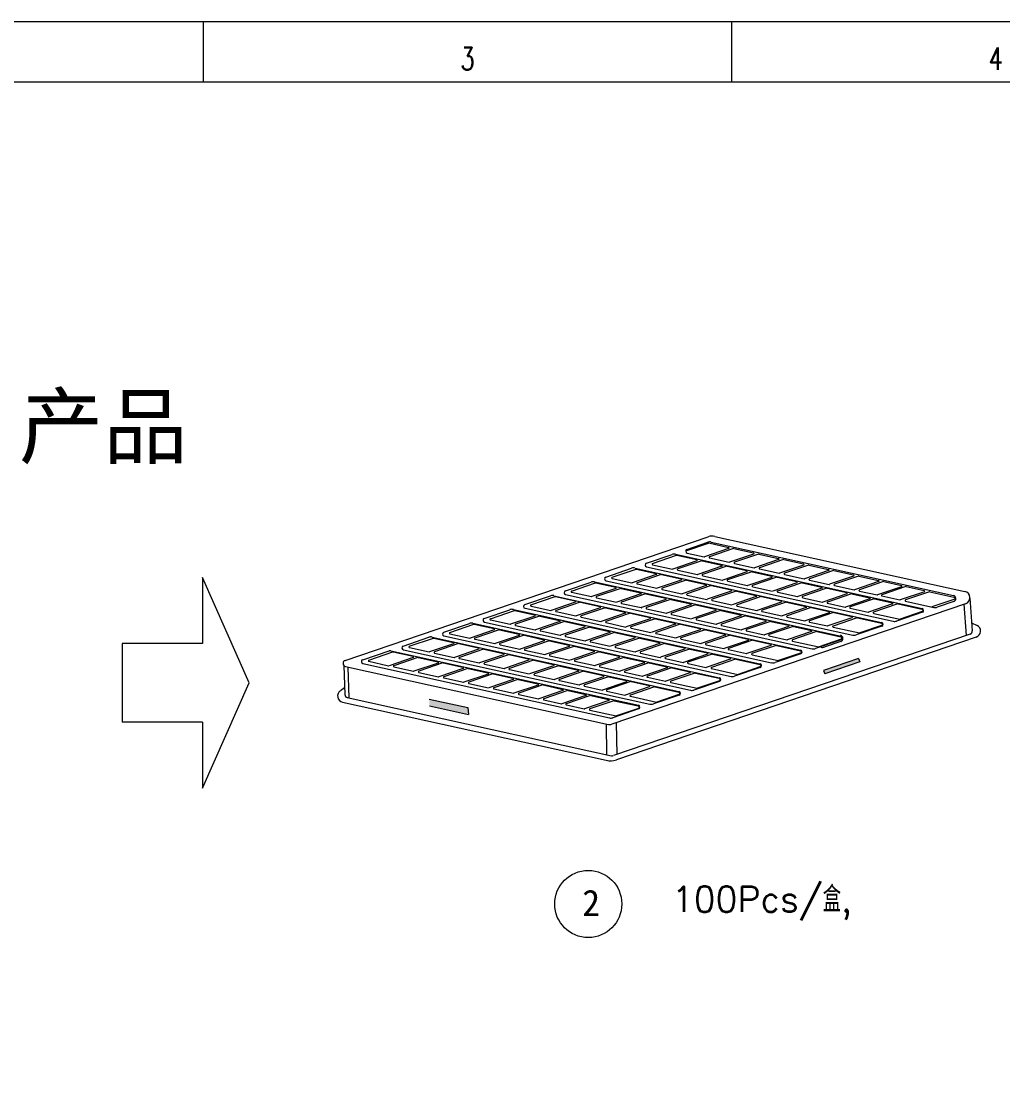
# Model space of a CAD drawing. Extents: x 2510 to 2656, y 708 to 759.
# Drawn here: x 2606.48 to 2626.99, y 735.89 to 758.4 of the extents above; entities that cross this region are included whole.
import ezdxf
from ezdxf.enums import TextEntityAlignment as Align

# ---------------------------------------------------------------- set-up
doc = ezdxf.new("R2010")
doc.units = 0
doc.header["$MEASUREMENT"] = 0
doc.layers.get('0').update_dxf_attribs({"linetype": 'CONTINUOUS', "lineweight": 20})
doc.layers.add('DIM', color=3, linetype='CONTINUOUS', lineweight=9)
doc.layers.add('HANBO', color=7, linetype='CONTINUOUS', lineweight=9)
doc.styles.add('ROMANS', font='ROMANS.SHX', dxfattribs={"bigfont": 'gbcbig.shx'})
doc.styles.get("Standard").update_dxf_attribs({"font": 'simplex.shx', "bigfont": 'gbcbig.shx'})
doc.styles.add('宋体', font='')
doc.styles.add('細', font='')
doc.styles.get('宋体').set_extended_font_data('SimSun')
doc.styles.get('細').set_extended_font_data('NSimSun')

msp = doc.modelspace()

# ---------------------------------------------------------------- hatches: boundary and pattern name
at = {"linetype": 'ByBlock'}
for points in [[(2623.247, 744.828), (2623.275, 744.753), (2624.007, 745.003), (2623.979, 745.078)], [(2615.82, 743.908), (2615.811, 744.048), (2615, 744.227), (2615.009, 744.087)]]:
    msp.add_hatch(color=3, dxfattribs=at).paths.add_polyline_path(points)

# ---------------------------------------------------------------- linework, layer by layer
at = {"color": 141, "linetype": 'ByBlock'}
for p, q in [((2613.245, 745.036), (2620.832, 747.622)), ((2620.365, 747.33), (2620.84, 747.492)), ((2620.391, 747.359), (2620.827, 747.507)), ((2620.847, 747.493), (2621.262, 747.401)), ((2620.898, 747.511), (2625.962, 746.394)), ((2620.975, 747.63), (2626.203, 746.477)), ((2619.544, 747.07), (2620.081, 747.253)), ((2620.153, 747.257), (2625.309, 746.12)), ((2620.396, 747.282), (2620.753, 747.204)), ((2621.263, 747.376), (2620.76, 747.204)), ((2621.365, 747.376), (2620.862, 747.205)), ((2621.786, 747.26), (2621.282, 747.089)), ((2621.372, 747.377), (2621.785, 747.286)), ((2621.888, 747.261), (2621.384, 747.089)), ((2621.895, 747.261), (2622.307, 747.171)), ((2619.672, 747.065), (2620.175, 747.237)), ((2619.673, 747.039), (2620.087, 746.948)), ((2620.598, 747.12), (2620.095, 746.948)), ((2620.182, 747.237), (2620.597, 747.146)), ((2620.7, 747.121), (2620.197, 746.949)), ((2620.707, 747.121), (2621.119, 747.03)), ((2620.863, 747.179), (2621.275, 747.088)), ((2621.386, 747.064), (2621.798, 746.973)), ((2622.308, 747.145), (2621.805, 746.973)), ((2622.41, 747.146), (2621.907, 746.974)), ((2622.831, 747.03), (2622.328, 746.858)), ((2622.418, 747.146), (2622.83, 747.055)), ((2622.933, 747.031), (2622.429, 746.859)), ((2622.94, 747.031), (2623.352, 746.94)), ((2618.696, 746.781), (2619.233, 746.964)), ((2618.824, 746.776), (2619.327, 746.948)), ((2619.75, 746.831), (2619.247, 746.659)), ((2619.305, 746.968), (2624.462, 745.831)), ((2619.335, 746.948), (2619.749, 746.857)), ((2619.852, 746.832), (2619.349, 746.66)), ((2619.548, 746.993), (2624.705, 745.856)), ((2619.859, 746.832), (2620.272, 746.741)), ((2620.198, 746.924), (2620.61, 746.833)), ((2621.121, 747.005), (2620.617, 746.833)), ((2621.223, 747.006), (2620.719, 746.834)), ((2620.721, 746.808), (2621.133, 746.718)), ((2621.643, 746.89), (2621.14, 746.718)), ((2621.23, 747.006), (2621.642, 746.915)), ((2621.745, 746.89), (2621.242, 746.719)), ((2621.752, 746.891), (2622.164, 746.8)), ((2621.908, 746.949), (2622.32, 746.858)), ((2622.431, 746.833), (2622.843, 746.742)), ((2623.354, 746.915), (2622.85, 746.743)), ((2623.455, 746.915), (2622.952, 746.744)), ((2623.876, 746.799), (2623.373, 746.628)), ((2623.463, 746.916), (2623.875, 746.825)), ((2623.978, 746.8), (2623.475, 746.628)), ((2623.985, 746.8), (2624.397, 746.71)), ((2617.848, 746.492), (2618.386, 746.675)), ((2617.976, 746.487), (2618.48, 746.659)), ((2618.457, 746.679), (2623.614, 745.542)), ((2618.487, 746.659), (2618.901, 746.568)), ((2618.7, 746.704), (2623.857, 745.567)), ((2618.825, 746.75), (2619.24, 746.659)), ((2619.35, 746.635), (2619.762, 746.544)), ((2620.273, 746.716), (2619.769, 746.544)), ((2620.375, 746.717), (2619.871, 746.545)), ((2620.796, 746.601), (2620.292, 746.429)), ((2620.382, 746.717), (2620.794, 746.626)), ((2620.897, 746.601), (2620.394, 746.43)), ((2620.905, 746.602), (2621.317, 746.511)), ((2621.243, 746.693), (2621.655, 746.602)), ((2622.166, 746.774), (2621.662, 746.603)), ((2622.268, 746.775), (2621.764, 746.603)), ((2621.766, 746.578), (2622.178, 746.487)), ((2622.688, 746.659), (2622.185, 746.487)), ((2622.275, 746.775), (2622.687, 746.685)), ((2622.79, 746.66), (2622.287, 746.488)), ((2622.797, 746.66), (2623.209, 746.569)), ((2622.953, 746.718), (2623.365, 746.627)), ((2623.476, 746.603), (2623.888, 746.512)), ((2624.399, 746.684), (2623.895, 746.512)), ((2624.501, 746.685), (2623.997, 746.513)), ((2624.878, 746.578), (2624.374, 746.407)), ((2624.971, 746.581), (2624.467, 746.409)), ((2624.508, 746.685), (2624.876, 746.604)), ((2624.978, 746.581), (2625.353, 746.499)), ((2617, 746.203), (2617.538, 746.386)), ((2617.128, 746.198), (2617.632, 746.37)), ((2617.609, 746.39), (2622.766, 745.253)), ((2617.639, 746.37), (2618.054, 746.279)), ((2617.852, 746.415), (2623.009, 745.278)), ((2617.978, 746.461), (2618.392, 746.37)), ((2618.903, 746.542), (2618.399, 746.37)), ((2619.005, 746.543), (2618.501, 746.371)), ((2618.503, 746.346), (2618.915, 746.255)), ((2619.425, 746.427), (2618.922, 746.255)), ((2619.012, 746.543), (2619.424, 746.452)), ((2619.527, 746.428), (2619.024, 746.256)), ((2619.534, 746.428), (2619.946, 746.337)), ((2619.873, 746.519), (2620.285, 746.429)), ((2620.395, 746.404), (2620.807, 746.313)), ((2621.318, 746.485), (2620.815, 746.314)), ((2621.42, 746.486), (2620.916, 746.314)), ((2621.841, 746.37), (2621.337, 746.198)), ((2621.427, 746.486), (2621.839, 746.396)), ((2621.943, 746.371), (2621.439, 746.199)), ((2621.95, 746.371), (2622.362, 746.28)), ((2622.288, 746.463), (2622.7, 746.372)), ((2623.211, 746.544), (2622.707, 746.372)), ((2623.313, 746.545), (2622.809, 746.373)), ((2622.811, 746.347), (2623.223, 746.256)), ((2623.733, 746.429), (2623.23, 746.257)), ((2623.32, 746.545), (2623.732, 746.454)), ((2623.835, 746.429), (2623.332, 746.258)), ((2623.842, 746.43), (2624.211, 746.348)), ((2623.998, 746.488), (2624.367, 746.406)), ((2624.469, 746.384), (2624.844, 746.301)), ((2625.355, 746.473), (2624.851, 746.301)), ((2625.463, 746.472), (2624.96, 746.301)), ((2625.47, 746.473), (2625.972, 746.362)), ((2617.005, 746.126), (2622.161, 744.989)), ((2617.13, 746.173), (2617.544, 746.081)), ((2618.055, 746.253), (2617.551, 746.081)), ((2618.157, 746.254), (2617.653, 746.082)), ((2618.578, 746.138), (2618.074, 745.966)), ((2618.164, 746.254), (2618.576, 746.163)), ((2618.679, 746.139), (2618.176, 745.967)), ((2618.687, 746.139), (2619.099, 746.048)), ((2626.217, 746.222), (2618.819, 743.7)), ((2619.025, 746.23), (2619.437, 746.14)), ((2619.948, 746.312), (2619.444, 746.14)), ((2620.05, 746.312), (2619.546, 746.141)), ((2620.47, 746.196), (2619.967, 746.025)), ((2620.057, 746.313), (2620.469, 746.222)), ((2620.572, 746.197), (2620.069, 746.025)), ((2620.579, 746.197), (2620.991, 746.107)), ((2620.918, 746.289), (2621.33, 746.198)), ((2621.44, 746.174), (2621.853, 746.083)), ((2622.363, 746.255), (2621.86, 746.083)), ((2622.465, 746.256), (2621.962, 746.084)), ((2622.886, 746.14), (2622.382, 745.968)), ((2622.472, 746.256), (2622.884, 746.165)), ((2622.988, 746.14), (2622.484, 745.969)), ((2622.995, 746.141), (2623.363, 746.059)), ((2623.333, 746.232), (2623.702, 746.151)), ((2624.213, 746.323), (2623.709, 746.151)), ((2624.306, 746.326), (2623.802, 746.154)), ((2623.804, 746.128), (2624.179, 746.046)), ((2624.689, 746.218), (2624.186, 746.046)), ((2624.798, 746.217), (2624.295, 746.045)), ((2624.313, 746.326), (2624.688, 746.243)), ((2624.805, 746.217), (2625.306, 746.107)), ((2624.961, 746.275), (2625.552, 746.145)), ((2625.975, 746.311), (2625.512, 746.154)), ((2625.969, 746.267), (2625.624, 746.149)), ((2626.181, 746.21), (2626.229, 745.559)), ((2626.307, 746.339), (2626.356, 745.655)), ((2616.153, 745.914), (2616.69, 746.097)), ((2616.281, 745.909), (2616.784, 746.081)), ((2617.207, 745.964), (2616.704, 745.792)), ((2616.762, 746.101), (2621.918, 744.964)), ((2616.791, 746.081), (2617.206, 745.99)), ((2617.309, 745.965), (2616.806, 745.793)), ((2617.316, 745.965), (2617.728, 745.874)), ((2617.655, 746.057), (2618.067, 745.966)), ((2618.177, 745.941), (2618.589, 745.851)), ((2619.1, 746.023), (2618.597, 745.851)), ((2619.202, 746.023), (2618.698, 745.852)), ((2619.623, 745.907), (2619.119, 745.736)), ((2619.209, 746.024), (2619.621, 745.933)), ((2619.725, 745.908), (2619.221, 745.736)), ((2619.548, 746.115), (2619.96, 746.024)), ((2619.732, 745.908), (2620.144, 745.818)), ((2620.07, 746), (2620.482, 745.909)), ((2620.993, 746.081), (2620.489, 745.909)), ((2621.095, 746.082), (2620.591, 745.91)), ((2621.515, 745.966), (2621.012, 745.794)), ((2621.102, 746.082), (2621.514, 745.991)), ((2621.617, 745.967), (2621.114, 745.795)), ((2621.625, 745.967), (2622.037, 745.876)), ((2621.963, 746.058), (2622.375, 745.967)), ((2622.486, 745.943), (2622.854, 745.862)), ((2623.365, 746.034), (2622.861, 745.862)), ((2623.458, 746.037), (2622.954, 745.865)), ((2623.842, 745.929), (2623.338, 745.757)), ((2623.95, 745.928), (2623.447, 745.756)), ((2623.465, 746.037), (2623.84, 745.954)), ((2623.957, 745.928), (2624.459, 745.818)), ((2624.296, 746.02), (2624.844, 745.899)), ((2625.314, 746.043), (2624.776, 745.86)), ((2625.309, 746.056), (2624.851, 745.899)), ((2615.305, 745.625), (2615.843, 745.808)), ((2615.433, 745.62), (2615.937, 745.792)), ((2616.36, 745.675), (2615.856, 745.503)), ((2615.914, 745.812), (2621.071, 744.675)), ((2615.944, 745.792), (2616.358, 745.701)), ((2616.461, 745.676), (2615.958, 745.504)), ((2616.157, 745.837), (2621.314, 744.7)), ((2616.282, 745.884), (2616.697, 745.792)), ((2616.469, 745.676), (2616.881, 745.585)), ((2616.807, 745.768), (2617.219, 745.677)), ((2617.73, 745.849), (2617.226, 745.677)), ((2617.832, 745.85), (2617.328, 745.678)), ((2618.252, 745.734), (2617.749, 745.562)), ((2617.839, 745.85), (2618.251, 745.759)), ((2618.354, 745.734), (2617.851, 745.563)), ((2618.361, 745.735), (2618.774, 745.644)), ((2618.7, 745.826), (2619.112, 745.735)), ((2619.222, 745.711), (2619.635, 745.62)), ((2620.145, 745.792), (2619.642, 745.62)), ((2620.247, 745.793), (2619.744, 745.621)), ((2620.668, 745.677), (2620.164, 745.505)), ((2620.254, 745.793), (2620.666, 745.702)), ((2620.77, 745.678), (2620.266, 745.506)), ((2620.593, 745.885), (2621.005, 745.794)), ((2620.777, 745.678), (2621.189, 745.587)), ((2621.115, 745.769), (2621.527, 745.678)), ((2622.038, 745.851), (2621.534, 745.679)), ((2622.14, 745.851), (2621.636, 745.68)), ((2622.517, 745.745), (2622.014, 745.573)), ((2622.61, 745.748), (2622.107, 745.576)), ((2622.147, 745.852), (2622.516, 745.77)), ((2622.617, 745.748), (2622.992, 745.665)), ((2622.956, 745.839), (2623.331, 745.757)), ((2623.448, 745.731), (2623.996, 745.61)), ((2624.466, 745.754), (2623.928, 745.571)), ((2624.462, 745.767), (2624.003, 745.61)), ((2626.344, 745.823), (2626.458, 745.768)), ((2614.457, 745.336), (2614.995, 745.519)), ((2614.585, 745.331), (2615.089, 745.503)), ((2615.066, 745.523), (2620.223, 744.386)), ((2615.096, 745.503), (2615.51, 745.412)), ((2615.309, 745.548), (2620.466, 744.411)), ((2615.434, 745.595), (2615.849, 745.503)), ((2615.959, 745.479), (2616.371, 745.388)), ((2616.882, 745.56), (2616.379, 745.388)), ((2616.984, 745.561), (2616.48, 745.389)), ((2617.405, 745.445), (2616.901, 745.273)), ((2616.991, 745.561), (2617.403, 745.47)), ((2617.507, 745.445), (2617.003, 745.274)), ((2617.33, 745.652), (2617.742, 745.562)), ((2617.514, 745.446), (2617.926, 745.355)), ((2617.852, 745.537), (2618.264, 745.446)), ((2618.775, 745.618), (2618.271, 745.447)), ((2618.877, 745.619), (2618.373, 745.447)), ((2619.297, 745.503), (2618.794, 745.331)), ((2626.312, 745.587), (2618.852, 743.044)), ((2618.884, 745.619), (2619.296, 745.529)), ((2619.399, 745.504), (2618.896, 745.332)), ((2626.442, 745.523), (2618.918, 742.958)), ((2619.407, 745.504), (2619.819, 745.413)), ((2619.745, 745.596), (2620.157, 745.505)), ((2620.268, 745.48), (2620.68, 745.389)), ((2621.19, 745.562), (2620.687, 745.39)), ((2621.292, 745.562), (2620.789, 745.391)), ((2621.669, 745.456), (2621.166, 745.284)), ((2621.763, 745.459), (2621.259, 745.287)), ((2621.299, 745.563), (2621.668, 745.481)), ((2621.638, 745.654), (2622.006, 745.573)), ((2621.77, 745.459), (2622.145, 745.376)), ((2622.108, 745.55), (2622.483, 745.468)), ((2622.994, 745.64), (2622.49, 745.468)), ((2623.103, 745.639), (2622.599, 745.467)), ((2623.618, 745.465), (2623.081, 745.282)), ((2623.11, 745.639), (2623.611, 745.529)), ((2623.614, 745.478), (2623.155, 745.321)), ((2613.61, 745.047), (2614.165, 745.236)), ((2614.2, 745.238), (2619.375, 744.097)), ((2614.462, 745.259), (2619.618, 744.122)), ((2614.587, 745.306), (2615.001, 745.214)), ((2615.512, 745.386), (2615.008, 745.214)), ((2615.614, 745.387), (2615.11, 745.215)), ((2616.034, 745.271), (2615.531, 745.099)), ((2615.621, 745.387), (2616.033, 745.296)), ((2616.136, 745.272), (2615.633, 745.1)), ((2616.143, 745.272), (2616.556, 745.181)), ((2616.482, 745.363), (2616.894, 745.273)), ((2617.004, 745.248), (2617.417, 745.157)), ((2617.927, 745.329), (2617.424, 745.158)), ((2618.029, 745.33), (2617.526, 745.158)), ((2618.036, 745.331), (2618.448, 745.24)), ((2618.375, 745.422), (2618.787, 745.331)), ((2618.897, 745.307), (2619.309, 745.216)), ((2619.82, 745.388), (2619.317, 745.216)), ((2619.922, 745.389), (2619.418, 745.217)), ((2620.343, 745.273), (2619.839, 745.101)), ((2619.929, 745.389), (2620.341, 745.298)), ((2620.444, 745.273), (2619.941, 745.102)), ((2620.452, 745.274), (2620.82, 745.192)), ((2620.79, 745.365), (2621.159, 745.284)), ((2621.26, 745.261), (2621.636, 745.179)), ((2622.146, 745.351), (2621.643, 745.179)), ((2622.255, 745.35), (2621.751, 745.178)), ((2622.262, 745.35), (2622.763, 745.24)), ((2622.6, 745.442), (2623.148, 745.321)), ((2623.609, 745.433), (2623.263, 745.315)), ((2613.738, 745.042), (2614.241, 745.214)), ((2613.739, 745.017), (2614.153, 744.925)), ((2614.664, 745.097), (2614.161, 744.925)), ((2614.248, 745.214), (2614.663, 745.123)), ((2614.766, 745.098), (2614.262, 744.926)), ((2614.773, 745.098), (2615.185, 745.007)), ((2615.112, 745.19), (2615.524, 745.099)), ((2615.634, 745.074), (2616.046, 744.984)), ((2616.557, 745.156), (2616.053, 744.984)), ((2616.659, 745.156), (2616.155, 744.985)), ((2617.079, 745.04), (2616.576, 744.869)), ((2616.666, 745.157), (2617.078, 745.066)), ((2617.181, 745.041), (2616.678, 744.869)), ((2617.189, 745.042), (2617.601, 744.951)), ((2617.527, 745.133), (2617.939, 745.042)), ((2618.45, 745.214), (2617.946, 745.042)), ((2618.552, 745.215), (2618.048, 745.043)), ((2618.05, 745.018), (2618.462, 744.927)), ((2618.972, 745.099), (2618.469, 744.927)), ((2618.559, 745.215), (2618.971, 745.124)), ((2619.074, 745.1), (2618.571, 744.928)), ((2619.081, 745.1), (2619.493, 745.009)), ((2619.42, 745.191), (2619.832, 745.1)), ((2619.942, 745.076), (2620.311, 744.995)), ((2620.822, 745.167), (2620.318, 744.995)), ((2620.915, 745.17), (2620.411, 744.998)), ((2621.298, 745.062), (2620.795, 744.89)), ((2621.407, 745.061), (2620.904, 744.889)), ((2620.922, 745.17), (2621.297, 745.087)), ((2621.414, 745.061), (2621.916, 744.951)), ((2621.753, 745.153), (2622.3, 745.032)), ((2622.77, 745.176), (2622.233, 744.993)), ((2622.766, 745.189), (2622.308, 745.032)), ((2613.218, 744.928), (2613.237, 744.324)), ((2613.252, 744.908), (2618.748, 743.696)), ((2613.302, 744.897), (2613.323, 744.254)), ((2613.614, 744.97), (2618.77, 743.833)), ((2614.264, 744.901), (2614.676, 744.81)), ((2615.187, 744.982), (2614.683, 744.81)), ((2615.289, 744.983), (2614.785, 744.811)), ((2614.786, 744.785), (2615.199, 744.695)), ((2615.709, 744.867), (2615.206, 744.695)), ((2615.296, 744.983), (2615.708, 744.892)), ((2615.811, 744.867), (2615.308, 744.696)), ((2615.818, 744.868), (2616.23, 744.777)), ((2616.157, 744.959), (2616.569, 744.868)), ((2616.679, 744.844), (2617.091, 744.753)), ((2617.602, 744.925), (2617.099, 744.753)), ((2617.704, 744.926), (2617.2, 744.754)), ((2618.125, 744.81), (2617.621, 744.638)), ((2617.711, 744.926), (2618.123, 744.835)), ((2618.226, 744.811), (2617.723, 744.639)), ((2618.234, 744.811), (2618.646, 744.72)), ((2618.572, 744.902), (2618.984, 744.811)), ((2619.495, 744.984), (2618.991, 744.812)), ((2619.597, 744.984), (2619.093, 744.813)), ((2619.095, 744.787), (2619.463, 744.706)), ((2619.974, 744.878), (2619.47, 744.706)), ((2620.067, 744.881), (2619.564, 744.709)), ((2619.604, 744.985), (2619.973, 744.903)), ((2620.451, 744.773), (2619.947, 744.601)), ((2620.559, 744.772), (2620.056, 744.6)), ((2620.074, 744.881), (2620.449, 744.798)), ((2620.413, 744.972), (2620.788, 744.89)), ((2620.567, 744.772), (2621.068, 744.662)), ((2620.905, 744.864), (2621.453, 744.743)), ((2621.923, 744.887), (2621.385, 744.704)), ((2621.918, 744.9), (2621.46, 744.743)), ((2615.309, 744.67), (2615.721, 744.579)), ((2616.232, 744.751), (2615.728, 744.58)), ((2616.334, 744.752), (2615.83, 744.58)), ((2615.832, 744.555), (2616.244, 744.464)), ((2616.754, 744.636), (2616.251, 744.464)), ((2616.341, 744.753), (2616.753, 744.662)), ((2616.856, 744.637), (2616.353, 744.465)), ((2616.863, 744.637), (2617.275, 744.546)), ((2617.202, 744.729), (2617.614, 744.638)), ((2617.724, 744.613), (2618.136, 744.522)), ((2618.647, 744.695), (2618.144, 744.523)), ((2618.749, 744.695), (2618.246, 744.524)), ((2619.126, 744.589), (2618.623, 744.417)), ((2619.219, 744.592), (2618.716, 744.42)), ((2618.756, 744.696), (2619.125, 744.614)), ((2619.227, 744.592), (2619.602, 744.509)), ((2619.565, 744.683), (2619.94, 744.601)), ((2620.057, 744.575), (2620.605, 744.454)), ((2621.075, 744.598), (2620.537, 744.415)), ((2621.071, 744.611), (2620.612, 744.454)), ((2613.233, 744.463), (2613.143, 744.401)), ((2616.354, 744.44), (2616.766, 744.349)), ((2617.277, 744.521), (2616.773, 744.349)), ((2617.379, 744.522), (2616.875, 744.35)), ((2616.877, 744.324), (2617.289, 744.233)), ((2617.799, 744.406), (2617.296, 744.234)), ((2617.386, 744.522), (2617.798, 744.431)), ((2617.901, 744.406), (2617.398, 744.235)), ((2617.908, 744.407), (2618.277, 744.325)), ((2618.247, 744.498), (2618.616, 744.417)), ((2618.717, 744.394), (2619.092, 744.312)), ((2619.603, 744.484), (2619.1, 744.312)), ((2619.712, 744.483), (2619.208, 744.311)), ((2619.719, 744.483), (2620.22, 744.373)), ((2620.223, 744.322), (2619.764, 744.165)), ((2613.189, 744.162), (2618.703, 742.946)), ((2613.289, 744.261), (2618.816, 743.042)), ((2617.399, 744.209), (2617.768, 744.128)), ((2618.279, 744.3), (2617.775, 744.128)), ((2618.372, 744.303), (2617.868, 744.131)), ((2617.87, 744.105), (2618.245, 744.023)), ((2618.755, 744.195), (2618.252, 744.023)), ((2618.864, 744.194), (2618.36, 744.022)), ((2618.379, 744.303), (2618.754, 744.22)), ((2618.871, 744.194), (2619.372, 744.084)), ((2619.21, 744.286), (2619.757, 744.165)), ((2620.227, 744.309), (2619.69, 744.126)), ((2618.362, 743.997), (2618.91, 743.876)), ((2619.38, 744.02), (2618.842, 743.837)), ((2619.375, 744.033), (2618.917, 743.876)), ((2618.7, 743.706), (2618.711, 743.065)), ((2618.911, 743.731), (2618.922, 743.068))]:
    msp.add_line(p, q, dxfattribs=at)
at = {"linetype": 'ByBlock'}
for p, q in [((2623.979, 745.078), (2623.247, 744.828)), ((2624.007, 745.003), (2623.275, 744.753)), ((2623.979, 745.078), (2624.007, 745.003)), ((2623.247, 744.828), (2623.275, 744.753)), ((2615, 744.227), (2615.811, 744.048)), ((2615.009, 744.087), (2615.82, 743.908)), ((2615.811, 744.048), (2615.82, 743.908))]:
    msp.add_line(p, q, dxfattribs=at)
at = {"color": 141, "linetype": 'ByBlock'}
for centre, radius, start, end in [((2620.87, 747.382), 0.133, 77.5605, 108.8246), ((2620.918, 747.371), 0.266, 77.5605, 108.8246), ((2620.845, 747.48), 0.0133, 77.5605, 108.8246), ((2620.124, 747.128), 0.133, 77.5605, 108.8246), ((2620.404, 747.321), 0.0398, 108.8246, 257.5605), ((2621.259, 747.388), 0.0133, 288.8246, 77.5605), ((2621.37, 747.364), 0.0133, 77.5605, 108.8246), ((2621.782, 747.273), 0.0133, 288.8246, 77.5605), ((2621.892, 747.249), 0.0133, 77.5605, 108.8246), ((2619.556, 747.032), 0.0398, 108.8246, 257.5605), ((2619.676, 747.052), 0.0133, 108.8246, 257.5605), ((2620.179, 747.224), 0.0133, 77.5605, 108.8246), ((2620.594, 747.133), 0.0133, 288.8246, 77.5605), ((2620.704, 747.108), 0.0133, 77.5605, 108.8246), ((2620.756, 747.217), 0.0133, 257.5605, 288.8246), ((2620.866, 747.192), 0.0133, 108.8246, 257.5605), ((2621.116, 747.017), 0.0133, 288.8246, 77.5605), ((2621.278, 747.101), 0.0133, 257.5605, 288.8246), ((2621.389, 747.077), 0.0133, 108.8246, 257.5605), ((2622.304, 747.158), 0.0133, 288.8246, 77.5605), ((2622.415, 747.133), 0.0133, 77.5605, 108.8246), ((2622.827, 747.042), 0.0133, 288.8246, 77.5605), ((2622.937, 747.018), 0.0133, 77.5605, 108.8246), ((2619.276, 746.839), 0.133, 77.5605, 108.8246), ((2619.332, 746.935), 0.0133, 77.5605, 108.8246), ((2619.746, 746.844), 0.0133, 288.8246, 77.5605), ((2619.857, 746.819), 0.0133, 77.5605, 108.8246), ((2620.09, 746.961), 0.0133, 257.5605, 288.8246), ((2620.201, 746.937), 0.0133, 108.8246, 257.5605), ((2620.613, 746.846), 0.0133, 257.5605, 288.8246), ((2620.723, 746.821), 0.0133, 108.8246, 257.5605), ((2621.227, 746.993), 0.0133, 77.5605, 108.8246), ((2621.639, 746.902), 0.0133, 288.8246, 77.5605), ((2621.749, 746.878), 0.0133, 77.5605, 108.8246), ((2621.801, 746.986), 0.0133, 257.5605, 288.8246), ((2621.911, 746.962), 0.0133, 108.8246, 257.5605), ((2622.162, 746.787), 0.0133, 288.8246, 77.5605), ((2622.323, 746.871), 0.0133, 257.5605, 288.8246), ((2622.434, 746.846), 0.0133, 108.8246, 257.5605), ((2623.349, 746.927), 0.0133, 288.8246, 77.5605), ((2623.46, 746.903), 0.0133, 77.5605, 108.8246), ((2623.872, 746.812), 0.0133, 288.8246, 77.5605), ((2623.982, 746.787), 0.0133, 77.5605, 108.8246), ((2618.429, 746.55), 0.133, 77.5605, 108.8246), ((2618.484, 746.646), 0.0133, 77.5605, 108.8246), ((2618.709, 746.743), 0.0398, 108.8246, 257.5605), ((2618.828, 746.763), 0.0133, 108.8246, 257.5605), ((2619.243, 746.672), 0.0133, 257.5605, 288.8246), ((2619.353, 746.648), 0.0133, 108.8246, 257.5605), ((2620.269, 746.728), 0.0133, 288.8246, 77.5605), ((2620.379, 746.704), 0.0133, 77.5605, 108.8246), ((2620.791, 746.613), 0.0133, 288.8246, 77.5605), ((2620.902, 746.589), 0.0133, 77.5605, 108.8246), ((2621.135, 746.73), 0.0133, 257.5605, 288.8246), ((2621.246, 746.706), 0.0133, 108.8246, 257.5605), ((2621.658, 746.615), 0.0133, 257.5605, 288.8246), ((2621.768, 746.591), 0.0133, 108.8246, 257.5605), ((2622.272, 746.763), 0.0133, 77.5605, 108.8246), ((2622.684, 746.672), 0.0133, 288.8246, 77.5605), ((2622.795, 746.647), 0.0133, 77.5605, 108.8246), ((2622.846, 746.755), 0.0133, 257.5605, 288.8246), ((2622.956, 746.731), 0.0133, 108.8246, 257.5605), ((2623.207, 746.556), 0.0133, 288.8246, 77.5605), ((2623.368, 746.64), 0.0133, 257.5605, 288.8246), ((2623.479, 746.616), 0.0133, 108.8246, 257.5605), ((2624.394, 746.697), 0.0133, 288.8246, 77.5605), ((2624.505, 746.672), 0.0133, 77.5605, 108.8246), ((2624.874, 746.591), 0.0133, 288.8246, 77.5605), ((2624.975, 746.568), 0.0133, 77.5605, 108.8246), ((2617.581, 746.261), 0.133, 77.5605, 108.8246), ((2617.636, 746.357), 0.0133, 77.5605, 108.8246), ((2617.861, 746.454), 0.0398, 108.8246, 257.5605), ((2617.98, 746.474), 0.0133, 108.8246, 257.5605), ((2618.395, 746.383), 0.0133, 257.5605, 288.8246), ((2618.505, 746.359), 0.0133, 108.8246, 257.5605), ((2618.898, 746.555), 0.0133, 288.8246, 77.5605), ((2619.009, 746.53), 0.0133, 77.5605, 108.8246), ((2619.421, 746.439), 0.0133, 288.8246, 77.5605), ((2619.531, 746.415), 0.0133, 77.5605, 108.8246), ((2619.765, 746.557), 0.0133, 257.5605, 288.8246), ((2619.876, 746.532), 0.0133, 108.8246, 257.5605), ((2620.288, 746.441), 0.0133, 257.5605, 288.8246), ((2620.398, 746.417), 0.0133, 108.8246, 257.5605), ((2621.314, 746.498), 0.0133, 288.8246, 77.5605), ((2621.424, 746.474), 0.0133, 77.5605, 108.8246), ((2621.836, 746.383), 0.0133, 288.8246, 77.5605), ((2621.947, 746.358), 0.0133, 77.5605, 108.8246), ((2622.291, 746.476), 0.0133, 108.8246, 257.5605), ((2622.703, 746.385), 0.0133, 257.5605, 288.8246), ((2622.814, 746.36), 0.0133, 108.8246, 257.5605), ((2623.317, 746.532), 0.0133, 77.5605, 108.8246), ((2623.729, 746.441), 0.0133, 288.8246, 77.5605), ((2623.84, 746.417), 0.0133, 77.5605, 108.8246), ((2623.891, 746.525), 0.0133, 257.5605, 288.8246), ((2624.001, 746.501), 0.0133, 108.8246, 257.5605), ((2624.208, 746.335), 0.0133, 288.8246, 77.5605), ((2624.37, 746.419), 0.0133, 257.5605, 288.8246), ((2624.472, 746.397), 0.0133, 108.8246, 257.5605), ((2625.35, 746.486), 0.0133, 288.8246, 77.5605), ((2625.468, 746.46), 0.0133, 77.5605, 108.8246), ((2625.948, 746.33), 0.0664, 288.8246, 77.5605), ((2625.966, 746.336), 0.0266, 288.8246, 77.5605), ((2626.174, 746.348), 0.133, 288.8246, 77.5605), ((2617.013, 746.165), 0.0398, 108.8246, 257.5605), ((2617.133, 746.185), 0.0133, 108.8246, 257.5605), ((2618.051, 746.266), 0.0133, 288.8246, 77.5605), ((2618.161, 746.241), 0.0133, 77.5605, 108.8246), ((2618.573, 746.15), 0.0133, 288.8246, 77.5605), ((2618.684, 746.126), 0.0133, 77.5605, 108.8246), ((2618.917, 746.268), 0.0133, 257.5605, 288.8246), ((2619.028, 746.243), 0.0133, 108.8246, 257.5605), ((2619.44, 746.152), 0.0133, 257.5605, 288.8246), ((2619.55, 746.128), 0.0133, 108.8246, 257.5605), ((2619.944, 746.324), 0.0133, 288.8246, 77.5605), ((2620.054, 746.3), 0.0133, 77.5605, 108.8246), ((2620.466, 746.209), 0.0133, 288.8246, 77.5605), ((2620.577, 746.185), 0.0133, 77.5605, 108.8246), ((2620.81, 746.326), 0.0133, 257.5605, 288.8246), ((2620.921, 746.302), 0.0133, 108.8246, 257.5605), ((2621.443, 746.187), 0.0133, 108.8246, 257.5605), ((2622.359, 746.267), 0.0133, 288.8246, 77.5605), ((2622.469, 746.243), 0.0133, 77.5605, 108.8246), ((2622.881, 746.152), 0.0133, 288.8246, 77.5605), ((2622.992, 746.128), 0.0133, 77.5605, 108.8246), ((2623.226, 746.269), 0.0133, 257.5605, 288.8246), ((2623.336, 746.245), 0.0133, 108.8246, 257.5605), ((2623.705, 746.164), 0.0133, 257.5605, 288.8246), ((2623.807, 746.141), 0.0133, 108.8246, 257.5605), ((2624.31, 746.313), 0.0133, 77.5605, 108.8246), ((2624.685, 746.23), 0.0133, 288.8246, 77.5605), ((2624.802, 746.204), 0.0133, 77.5605, 108.8246), ((2624.847, 746.314), 0.0133, 257.5605, 288.8246), ((2624.847, 746.314), 0.0133, 257.5605, 288.8246), ((2624.964, 746.288), 0.0133, 108.8246, 257.5605), ((2625.301, 746.081), 0.0398, 288.8246, 77.5605), ((2625.581, 746.275), 0.133, 257.5605, 288.8246), ((2616.166, 745.876), 0.0398, 108.8246, 257.5605), ((2616.285, 745.896), 0.0133, 108.8246, 257.5605), ((2616.733, 745.972), 0.133, 77.5605, 108.8246), ((2616.789, 746.068), 0.0133, 77.5605, 108.8246), ((2617.203, 745.977), 0.0133, 288.8246, 77.5605), ((2617.313, 745.952), 0.0133, 77.5605, 108.8246), ((2617.547, 746.094), 0.0133, 257.5605, 288.8246), ((2617.658, 746.07), 0.0133, 108.8246, 257.5605), ((2618.07, 745.979), 0.0133, 257.5605, 288.8246), ((2618.18, 745.954), 0.0133, 108.8246, 257.5605), ((2619.096, 746.035), 0.0133, 288.8246, 77.5605), ((2619.206, 746.011), 0.0133, 77.5605, 108.8246), ((2619.618, 745.92), 0.0133, 288.8246, 77.5605), ((2619.729, 745.896), 0.0133, 77.5605, 108.8246), ((2619.963, 746.037), 0.0133, 257.5605, 288.8246), ((2620.073, 746.013), 0.0133, 108.8246, 257.5605), ((2620.596, 745.898), 0.0133, 108.8246, 257.5605), ((2620.989, 746.094), 0.0133, 288.8246, 77.5605), ((2621.099, 746.069), 0.0133, 77.5605, 108.8246), ((2621.511, 745.978), 0.0133, 288.8246, 77.5605), ((2621.622, 745.954), 0.0133, 77.5605, 108.8246), ((2621.855, 746.096), 0.0133, 257.5605, 288.8246), ((2621.966, 746.071), 0.0133, 108.8246, 257.5605), ((2622.378, 745.98), 0.0133, 257.5605, 288.8246), ((2622.488, 745.956), 0.0133, 108.8246, 257.5605), ((2623.361, 746.046), 0.0133, 288.8246, 77.5605), ((2623.462, 746.024), 0.0133, 77.5605, 108.8246), ((2623.837, 745.941), 0.0133, 288.8246, 77.5605), ((2623.955, 745.915), 0.0133, 77.5605, 108.8246), ((2624.182, 746.059), 0.0133, 257.5605, 288.8246), ((2624.182, 746.059), 0.0133, 257.5605, 288.8246), ((2624.299, 746.033), 0.0133, 108.8246, 257.5605), ((2624.846, 745.912), 0.0133, 257.5605, 288.8246), ((2625.301, 746.081), 0.0266, 288.8246, 77.5605), ((2615.885, 745.683), 0.133, 77.5605, 108.8246), ((2615.941, 745.779), 0.0133, 77.5605, 108.8246), ((2616.355, 745.688), 0.0133, 288.8246, 77.5605), ((2616.466, 745.663), 0.0133, 77.5605, 108.8246), ((2616.699, 745.805), 0.0133, 257.5605, 288.8246), ((2616.81, 745.781), 0.0133, 108.8246, 257.5605), ((2617.222, 745.69), 0.0133, 257.5605, 288.8246), ((2617.332, 745.665), 0.0133, 108.8246, 257.5605), ((2617.726, 745.861), 0.0133, 288.8246, 77.5605), ((2617.836, 745.837), 0.0133, 77.5605, 108.8246), ((2618.248, 745.746), 0.0133, 288.8246, 77.5605), ((2618.359, 745.722), 0.0133, 77.5605, 108.8246), ((2618.592, 745.864), 0.0133, 257.5605, 288.8246), ((2618.703, 745.839), 0.0133, 108.8246, 257.5605), ((2619.115, 745.748), 0.0133, 257.5605, 288.8246), ((2619.225, 745.724), 0.0133, 108.8246, 257.5605), ((2620.141, 745.805), 0.0133, 288.8246, 77.5605), ((2620.251, 745.78), 0.0133, 77.5605, 108.8246), ((2620.663, 745.689), 0.0133, 288.8246, 77.5605), ((2620.774, 745.665), 0.0133, 77.5605, 108.8246), ((2621.008, 745.807), 0.0133, 257.5605, 288.8246), ((2621.118, 745.782), 0.0133, 108.8246, 257.5605), ((2621.53, 745.691), 0.0133, 257.5605, 288.8246), ((2621.641, 745.667), 0.0133, 108.8246, 257.5605), ((2622.034, 745.863), 0.0133, 288.8246, 77.5605), ((2622.144, 745.839), 0.0133, 77.5605, 108.8246), ((2622.513, 745.757), 0.0133, 288.8246, 77.5605), ((2622.615, 745.735), 0.0133, 77.5605, 108.8246), ((2622.857, 745.875), 0.0133, 257.5605, 288.8246), ((2622.959, 745.852), 0.0133, 108.8246, 257.5605), ((2623.334, 745.77), 0.0133, 257.5605, 288.8246), ((2623.334, 745.77), 0.0133, 257.5605, 288.8246), ((2623.451, 745.744), 0.0133, 108.8246, 257.5605), ((2624.453, 745.792), 0.0266, 288.8246, 77.5605), ((2624.453, 745.792), 0.0398, 288.8246, 77.5605), ((2624.733, 745.986), 0.133, 257.5605, 288.8246), ((2626.399, 745.649), 0.133, 288.8246, 63.9871), ((2615.038, 745.394), 0.133, 77.5605, 108.8246), ((2615.093, 745.49), 0.0133, 77.5605, 108.8246), ((2615.318, 745.587), 0.0398, 108.8246, 257.5605), ((2615.437, 745.607), 0.0133, 108.8246, 257.5605), ((2615.852, 745.516), 0.0133, 257.5605, 288.8246), ((2615.962, 745.492), 0.0133, 108.8246, 257.5605), ((2616.878, 745.572), 0.0133, 288.8246, 77.5605), ((2616.988, 745.548), 0.0133, 77.5605, 108.8246), ((2617.4, 745.457), 0.0133, 288.8246, 77.5605), ((2617.511, 745.433), 0.0133, 77.5605, 108.8246), ((2617.745, 745.575), 0.0133, 257.5605, 288.8246), ((2617.855, 745.55), 0.0133, 108.8246, 257.5605), ((2618.267, 745.459), 0.0133, 257.5605, 288.8246), ((2618.378, 745.435), 0.0133, 108.8246, 257.5605), ((2618.771, 745.631), 0.0133, 288.8246, 77.5605), ((2618.881, 745.607), 0.0133, 77.5605, 108.8246), ((2619.293, 745.516), 0.0133, 288.8246, 77.5605), ((2619.404, 745.491), 0.0133, 77.5605, 108.8246), ((2619.748, 745.609), 0.0133, 108.8246, 257.5605), ((2620.16, 745.518), 0.0133, 257.5605, 288.8246), ((2620.27, 745.493), 0.0133, 108.8246, 257.5605), ((2621.186, 745.574), 0.0133, 288.8246, 77.5605), ((2621.296, 745.55), 0.0133, 77.5605, 108.8246), ((2621.665, 745.468), 0.0133, 288.8246, 77.5605), ((2621.767, 745.446), 0.0133, 77.5605, 108.8246), ((2622.009, 745.586), 0.0133, 257.5605, 288.8246), ((2622.111, 745.563), 0.0133, 108.8246, 257.5605), ((2622.486, 745.481), 0.0133, 257.5605, 288.8246), ((2622.486, 745.481), 0.0133, 257.5605, 288.8246), ((2622.603, 745.455), 0.0133, 108.8246, 257.5605), ((2622.99, 745.652), 0.0133, 288.8246, 77.5605), ((2623.107, 745.626), 0.0133, 77.5605, 108.8246), ((2623.587, 745.496), 0.0664, 288.8246, 77.5605), ((2623.605, 745.503), 0.0266, 288.8246, 77.5605), ((2623.605, 745.503), 0.0398, 288.8246, 77.5605), ((2623.885, 745.697), 0.133, 257.5605, 288.8246), ((2623.999, 745.623), 0.0133, 257.5605, 288.8246), ((2626.29, 745.65), 0.0664, 288.8246, 4.1491), ((2614.186, 745.173), 0.0664, 77.5605, 108.8246), ((2614.47, 745.298), 0.0398, 108.8246, 257.5605), ((2614.59, 745.318), 0.0133, 108.8246, 257.5605), ((2615.508, 745.399), 0.0133, 288.8246, 77.5605), ((2615.618, 745.374), 0.0133, 77.5605, 108.8246), ((2616.03, 745.283), 0.0133, 288.8246, 77.5605), ((2616.141, 745.259), 0.0133, 77.5605, 108.8246), ((2616.374, 745.401), 0.0133, 257.5605, 288.8246), ((2616.485, 745.376), 0.0133, 108.8246, 257.5605), ((2616.897, 745.286), 0.0133, 257.5605, 288.8246), ((2617.007, 745.261), 0.0133, 108.8246, 257.5605), ((2617.923, 745.342), 0.0133, 288.8246, 77.5605), ((2618.033, 745.318), 0.0133, 77.5605, 108.8246), ((2618.445, 745.227), 0.0133, 288.8246, 77.5605), ((2618.9, 745.32), 0.0133, 108.8246, 257.5605), ((2619.816, 745.4), 0.0133, 288.8246, 77.5605), ((2619.926, 745.376), 0.0133, 77.5605, 108.8246), ((2620.338, 745.285), 0.0133, 288.8246, 77.5605), ((2620.449, 745.261), 0.0133, 77.5605, 108.8246), ((2620.682, 745.402), 0.0133, 257.5605, 288.8246), ((2620.793, 745.378), 0.0133, 108.8246, 257.5605), ((2621.162, 745.297), 0.0133, 257.5605, 288.8246), ((2621.263, 745.274), 0.0133, 108.8246, 257.5605), ((2622.142, 745.363), 0.0133, 288.8246, 77.5605), ((2622.259, 745.337), 0.0133, 77.5605, 108.8246), ((2622.758, 745.214), 0.0266, 288.8246, 77.5605), ((2622.758, 745.214), 0.0398, 288.8246, 77.5605), ((2623.038, 745.408), 0.133, 257.5605, 288.8246), ((2623.151, 745.334), 0.0133, 257.5605, 288.8246), ((2623.22, 745.441), 0.133, 257.5605, 288.8246), ((2613.267, 744.973), 0.0664, 108.8246, 257.5605), ((2613.622, 745.009), 0.0398, 108.8246, 257.5605), ((2613.742, 745.029), 0.0133, 108.8246, 257.5605), ((2614.66, 745.11), 0.0133, 288.8246, 77.5605), ((2614.77, 745.085), 0.0133, 77.5605, 108.8246), ((2615.004, 745.227), 0.0133, 257.5605, 288.8246), ((2615.115, 745.203), 0.0133, 108.8246, 257.5605), ((2615.182, 744.994), 0.0133, 288.8246, 77.5605), ((2615.527, 745.112), 0.0133, 257.5605, 288.8246), ((2615.637, 745.087), 0.0133, 108.8246, 257.5605), ((2616.553, 745.168), 0.0133, 288.8246, 77.5605), ((2616.663, 745.144), 0.0133, 77.5605, 108.8246), ((2617.075, 745.053), 0.0133, 288.8246, 77.5605), ((2617.186, 745.029), 0.0133, 77.5605, 108.8246), ((2617.419, 745.17), 0.0133, 257.5605, 288.8246), ((2617.53, 745.146), 0.0133, 108.8246, 257.5605), ((2618.052, 745.031), 0.0133, 108.8246, 257.5605), ((2618.556, 745.202), 0.0133, 77.5605, 108.8246), ((2618.968, 745.111), 0.0133, 288.8246, 77.5605), ((2619.078, 745.087), 0.0133, 77.5605, 108.8246), ((2619.312, 745.229), 0.0133, 257.5605, 288.8246), ((2619.423, 745.204), 0.0133, 108.8246, 257.5605), ((2619.491, 744.996), 0.0133, 288.8246, 77.5605), ((2619.835, 745.113), 0.0133, 257.5605, 288.8246), ((2619.945, 745.089), 0.0133, 108.8246, 257.5605), ((2620.314, 745.008), 0.0133, 257.5605, 288.8246), ((2620.416, 744.985), 0.0133, 108.8246, 257.5605), ((2620.817, 745.179), 0.0133, 288.8246, 77.5605), ((2620.919, 745.157), 0.0133, 77.5605, 108.8246), ((2621.294, 745.074), 0.0133, 288.8246, 77.5605), ((2621.411, 745.048), 0.0133, 77.5605, 108.8246), ((2621.638, 745.192), 0.0133, 257.5605, 288.8246), ((2621.638, 745.192), 0.0133, 257.5605, 288.8246), ((2621.756, 745.166), 0.0133, 108.8246, 257.5605), ((2622.19, 745.119), 0.133, 257.5605, 288.8246), ((2622.303, 745.045), 0.0133, 257.5605, 288.8246), ((2614.156, 744.938), 0.0133, 257.5605, 288.8246), ((2614.267, 744.914), 0.0133, 108.8246, 257.5605), ((2614.679, 744.823), 0.0133, 257.5605, 288.8246), ((2614.789, 744.798), 0.0133, 108.8246, 257.5605), ((2615.293, 744.97), 0.0133, 77.5605, 108.8246), ((2615.705, 744.879), 0.0133, 288.8246, 77.5605), ((2615.815, 744.855), 0.0133, 77.5605, 108.8246), ((2616.049, 744.997), 0.0133, 257.5605, 288.8246), ((2616.16, 744.972), 0.0133, 108.8246, 257.5605), ((2616.227, 744.764), 0.0133, 288.8246, 77.5605), ((2616.572, 744.881), 0.0133, 257.5605, 288.8246), ((2616.682, 744.857), 0.0133, 108.8246, 257.5605), ((2617.598, 744.938), 0.0133, 288.8246, 77.5605), ((2617.708, 744.913), 0.0133, 77.5605, 108.8246), ((2618.12, 744.822), 0.0133, 288.8246, 77.5605), ((2618.231, 744.798), 0.0133, 77.5605, 108.8246), ((2618.464, 744.94), 0.0133, 257.5605, 288.8246), ((2618.575, 744.915), 0.0133, 108.8246, 257.5605), ((2618.987, 744.824), 0.0133, 257.5605, 288.8246), ((2619.098, 744.8), 0.0133, 108.8246, 257.5605), ((2619.601, 744.972), 0.0133, 77.5605, 108.8246), ((2619.97, 744.89), 0.0133, 288.8246, 77.5605), ((2620.071, 744.868), 0.0133, 77.5605, 108.8246), ((2620.446, 744.785), 0.0133, 288.8246, 77.5605), ((2620.564, 744.759), 0.0133, 77.5605, 108.8246), ((2620.791, 744.903), 0.0133, 257.5605, 288.8246), ((2620.791, 744.903), 0.0133, 257.5605, 288.8246), ((2620.908, 744.877), 0.0133, 108.8246, 257.5605), ((2621.91, 744.925), 0.0266, 288.8246, 77.5605), ((2621.91, 744.925), 0.0398, 288.8246, 77.5605), ((2615.201, 744.708), 0.0133, 257.5605, 288.8246), ((2615.312, 744.683), 0.0133, 108.8246, 257.5605), ((2615.724, 744.592), 0.0133, 257.5605, 288.8246), ((2615.834, 744.568), 0.0133, 108.8246, 257.5605), ((2616.338, 744.74), 0.0133, 77.5605, 108.8246), ((2616.75, 744.649), 0.0133, 288.8246, 77.5605), ((2616.861, 744.624), 0.0133, 77.5605, 108.8246), ((2617.205, 744.742), 0.0133, 108.8246, 257.5605), ((2617.273, 744.533), 0.0133, 288.8246, 77.5605), ((2617.617, 744.651), 0.0133, 257.5605, 288.8246), ((2617.727, 744.626), 0.0133, 108.8246, 257.5605), ((2618.643, 744.707), 0.0133, 288.8246, 77.5605), ((2618.753, 744.683), 0.0133, 77.5605, 108.8246), ((2619.122, 744.601), 0.0133, 288.8246, 77.5605), ((2619.224, 744.579), 0.0133, 77.5605, 108.8246), ((2619.466, 744.719), 0.0133, 257.5605, 288.8246), ((2619.568, 744.696), 0.0133, 108.8246, 257.5605), ((2619.943, 744.614), 0.0133, 257.5605, 288.8246), ((2619.943, 744.614), 0.0133, 257.5605, 288.8246), ((2620.06, 744.588), 0.0133, 108.8246, 257.5605), ((2621.062, 744.636), 0.0266, 288.8246, 77.5605), ((2621.062, 744.636), 0.0398, 288.8246, 77.5605), ((2621.342, 744.83), 0.133, 257.5605, 288.8246), ((2621.456, 744.756), 0.0133, 257.5605, 288.8246), ((2613.218, 744.292), 0.133, 124.4446, 257.5605), ((2613.304, 744.326), 0.0664, 181.8371, 257.5605), ((2616.357, 744.453), 0.0133, 108.8246, 257.5605), ((2616.769, 744.362), 0.0133, 257.5605, 288.8246), ((2616.88, 744.337), 0.0133, 108.8246, 257.5605), ((2617.383, 744.509), 0.0133, 77.5605, 108.8246), ((2617.795, 744.418), 0.0133, 288.8246, 77.5605), ((2617.906, 744.394), 0.0133, 77.5605, 108.8246), ((2618.139, 744.535), 0.0133, 257.5605, 288.8246), ((2618.25, 744.511), 0.0133, 108.8246, 257.5605), ((2618.274, 744.312), 0.0133, 288.8246, 77.5605), ((2618.618, 744.43), 0.0133, 257.5605, 288.8246), ((2618.72, 744.407), 0.0133, 108.8246, 257.5605), ((2619.599, 744.496), 0.0133, 288.8246, 77.5605), ((2619.716, 744.47), 0.0133, 77.5605, 108.8246), ((2620.214, 744.347), 0.0266, 288.8246, 77.5605), ((2620.214, 744.347), 0.0398, 288.8246, 77.5605), ((2620.495, 744.541), 0.133, 257.5605, 288.8246), ((2620.608, 744.467), 0.0133, 257.5605, 288.8246), ((2617.292, 744.246), 0.0133, 257.5605, 288.8246), ((2617.402, 744.222), 0.0133, 108.8246, 257.5605), ((2617.771, 744.141), 0.0133, 257.5605, 288.8246), ((2617.872, 744.118), 0.0133, 108.8246, 257.5605), ((2618.376, 744.29), 0.0133, 77.5605, 108.8246), ((2618.751, 744.207), 0.0133, 288.8246, 77.5605), ((2618.868, 744.181), 0.0133, 77.5605, 108.8246), ((2619.095, 744.325), 0.0133, 257.5605, 288.8246), ((2619.095, 744.325), 0.0133, 257.5605, 288.8246), ((2619.212, 744.299), 0.0133, 108.8246, 257.5605), ((2619.367, 744.058), 0.0398, 288.8246, 77.5605), ((2619.647, 744.252), 0.133, 257.5605, 288.8246), ((2619.76, 744.178), 0.0133, 257.5605, 288.8246), ((2618.248, 744.036), 0.0133, 257.5605, 288.8246), ((2618.248, 744.036), 0.0133, 257.5605, 288.8246), ((2618.365, 744.01), 0.0133, 108.8246, 257.5605), ((2618.912, 743.889), 0.0133, 257.5605, 288.8246), ((2619.367, 744.058), 0.0266, 288.8246, 77.5605), ((2618.776, 743.826), 0.133, 257.5605, 288.8246), ((2618.799, 743.963), 0.133, 257.5605, 288.8246), ((2618.83, 743.107), 0.0664, 257.5605, 288.8246), ((2618.789, 743.335), 0.398, 257.5605, 288.8246)]:
    msp.add_arc(centre, radius, start, end, dxfattribs=at)
at = {"layer": 'DIM', "color": 240, "linetype": 'ByBlock'}
for p, q in [((2610.263, 746.769), (2610.263, 745.393)), ((2611.239, 744.567), (2610.263, 746.769)), ((2610.263, 745.393), (2608.578, 745.393)), ((2608.578, 745.393), (2608.578, 743.741)), ((2610.263, 742.365), (2611.239, 744.567)), ((2610.263, 743.741), (2608.578, 743.741)), ((2610.263, 743.741), (2610.263, 742.365))]:
    msp.add_line(p, q, dxfattribs=at)
at = {"layer": 'DIM', "linetype": 'ByBlock'}
msp.add_circle((2618.327, 739.941), 0.702, dxfattribs=at)
at = {"layer": 'HANBO'}
for p, q in [((2610.281, 757.136), (2610.281, 758.401)), ((2621.327, 757.136), (2621.327, 758.401))]:
    msp.add_line(p, q, dxfattribs=at)
at = {"layer": 'HANBO', "linetype": 'Continuous', "lineweight": 0}
for points in [[(2584.432, 758.401), (2655.731, 758.401), (2655.731, 707.806), (2584.432, 707.806)], [(2585.697, 757.136), (2654.467, 757.136), (2654.469, 709.071), (2585.697, 709.071)]]:
    msp.add_lwpolyline(points, close=True, dxfattribs=at)

# ---------------------------------------------------------------- texts
at = {"layer": 'DIM', "linetype": 'ByBlock', "style": '宋体'}
msp.add_text('产品', height=1.2943, dxfattribs=at).set_placement((2606.423, 749.288))
at = {"layer": 'DIM', "linetype": 'ByBlock', "insert": (2620.076, 740.308), "char_height": 0.5333, "width": 13.00784, "attachment_point": 1}
msp.add_mtext('100Pcs/{\\Fromanc,gbcbig|c134;盒},', dxfattribs=at)
at = {"layer": 'DIM', "linetype": 'ByBlock', "insert": (2618.2, 740.24), "char_height": 0.55085, "width": 0.06914, "attachment_point": 1, "style": '細'}
msp.add_mtext('{\\fSimSun|b0|i0|c134|p54;2}', dxfattribs=at)
at = {"layer": 'HANBO', "style": 'ROMANS', "width": 0.75}
for s, p in [('3', (2615.804, 757.389)), ('4', (2626.85, 757.389))]:
    msp.add_text(s, height=0.465, dxfattribs=at).set_placement(p, align=Align.CENTER)

doc.saveas('drawing.dxf')
